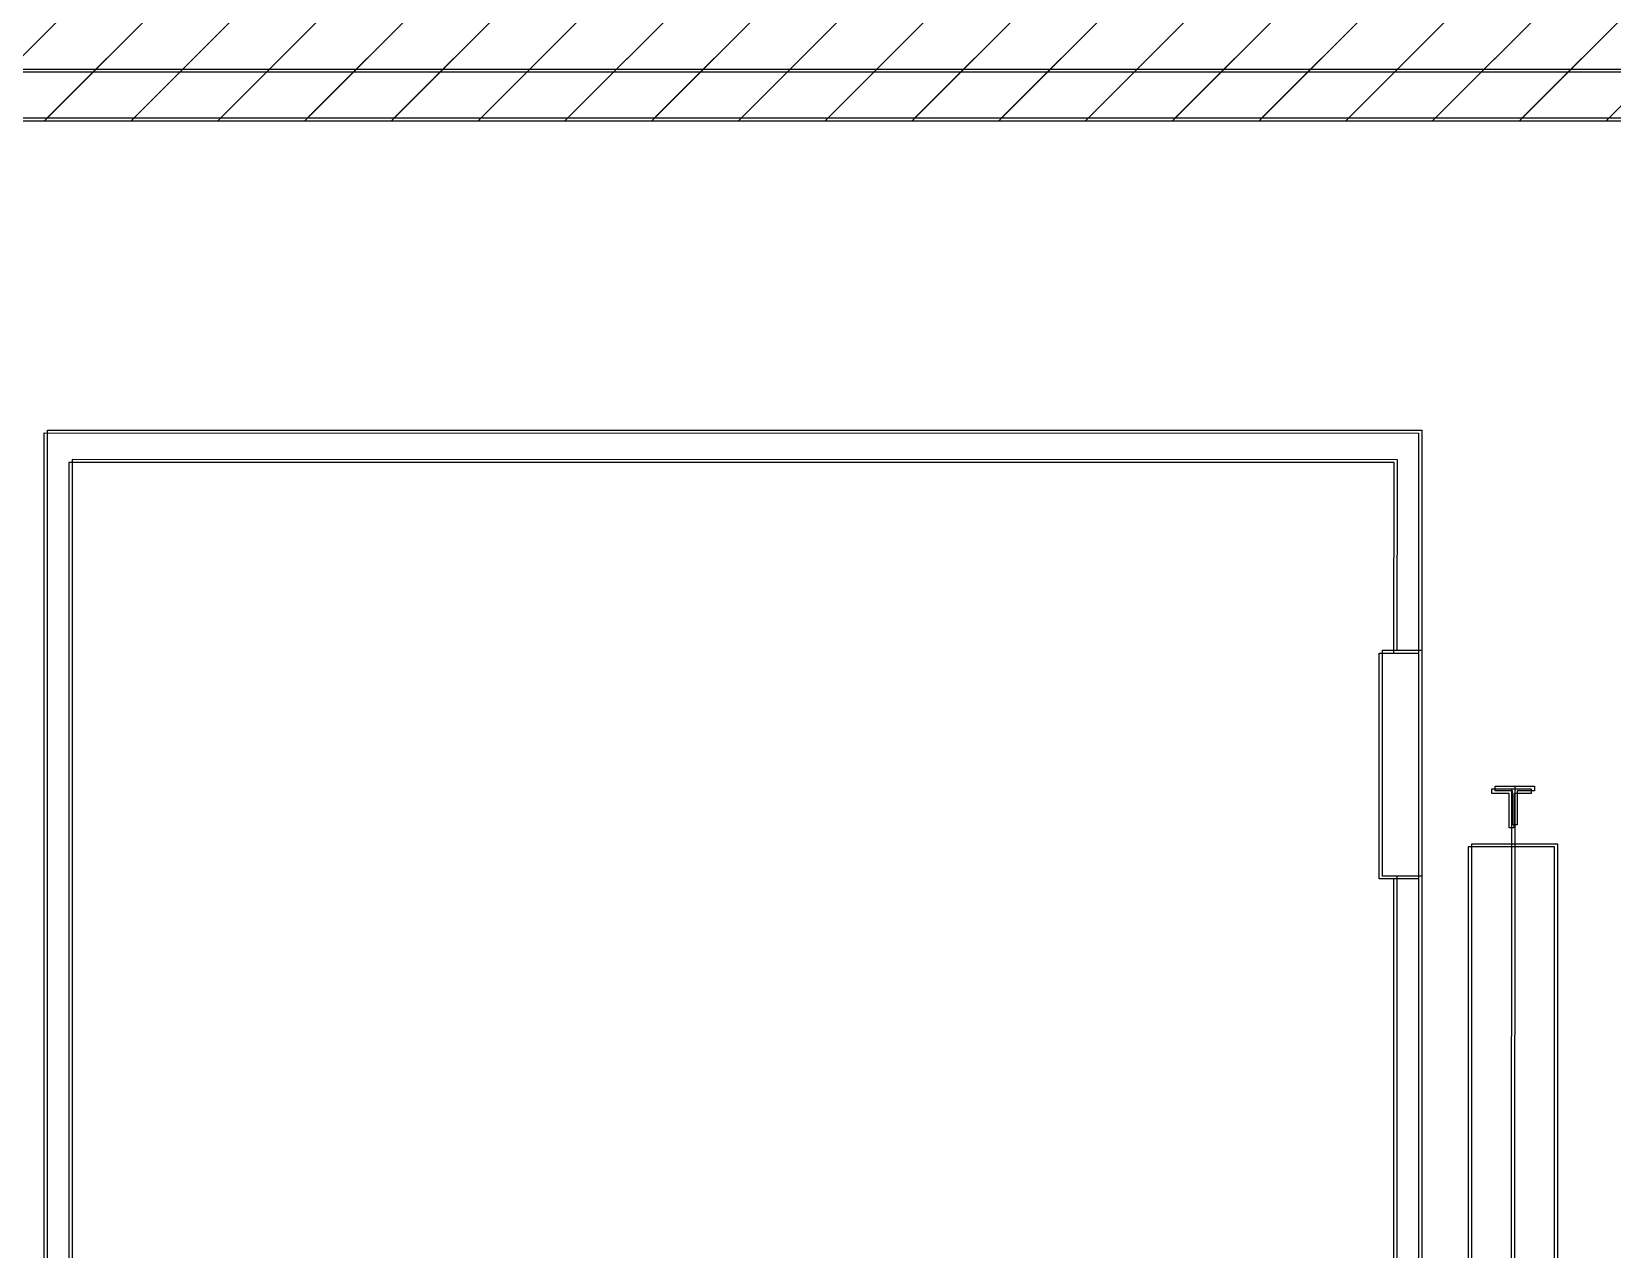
# Model space of a CAD drawing. Header units: inches. Extents: x 4821 to 127877, y 58012 to 433683.
# Drawn here: x 33712 to 35322, y 228085 to 229326 of the extents above; entities that cross this region are included whole.
import ezdxf

# ---------------------------------------------------------------- set-up
doc = ezdxf.new("R2010")
doc.units = ezdxf.units.IN
doc.header["$MEASUREMENT"] = 0
for name, color, linetype in [('A-FURN-FIXD', 10, 'Continuous'), ('A-WAL-CMU', 7, 'Continuous'), ('COL GROUND$0$Cloums$0$A-COL-HAT', 8, 'Continuous'), ('COL GROUND$0$Cloums$0$A-COL-RFC', 210, 'Continuous')]:
    doc.layers.add(name, color=color, linetype=linetype)

# ---------------------------------------------------------------- blocks, each defined once
blk = doc.blocks.new('dxvcbvb')
at = {"layer": 'A-FURN-FIXD'}
for p, q in [((441660.4, -317422), (440260.4, -317422.3)), ((440260.4, -317422.3), (440260.4, -318744.5)), ((441660.4, -318772), (441660.4, -317422)), ((440285.4, -317452.3), (441635.4, -317452)), ((440285.7, -317646.3), (440285.4, -317452.3)), ((441635.4, -317452), (441635.4, -318744.2)), ((440300.4, -317646.3), (440260.7, -317646.3)), ((440300.5, -317876.3), (440300.4, -317646.3)), ((440145.8, -317784.6), (440145.8, -317789.4)), ((440185.8, -317784.6), (440145.8, -317784.6)), ((440165.8, -317784.6), (440166, -318408.2)), ((440185.8, -317789.4), (440185.8, -317784.6)), ((440145.8, -317789.4), (440163.4, -317789.4)), ((440163.4, -317789.4), (440163.4, -317824.2)), ((440168.2, -317789.4), (440185.8, -317789.4)), ((440168.2, -317824.2), (440168.2, -317789.4)), ((440163.4, -317824.2), (440168.2, -317824.2)), ((440122, -318352.6), (440121.8, -317843.6)), ((440121.8, -317843.6), (440209.8, -317843.6)), ((440209.8, -317843.6), (440210, -318352.6)), ((440260.7, -317876.3), (440300.5, -317876.3)), ((440285.4, -318744.5), (440285.7, -317876.3))]:
    blk.add_line(p, q, dxfattribs=at)
blk = doc.blocks.new('COL GROUND')
at = {"layer": 'COL GROUND$0$Cloums$0$A-COL-HAT'}
h = blk.add_hatch(dxfattribs=at)
h.set_pattern_fill('ANSI31', color=256, scale=500)
h.set_pattern_definition([(45, (-66684.064, -49806.79), (-44.19417, 44.19417), [])])
h.paths.add_polyline_path([(-53697.7, -21674.9), (-53697.7, -19624.9), (-57497.7, -19624.9), (-57497.7, -21674.9), (-57797.7, -21674.9), (-57797.7, -21668.8), (-57795.6, -16624.9), (-50247.7, -16624.9), (-50247.7, -19574.9), (-50547.7, -19574.9), (-50547.7, -16924.9), (-57495.5, -16924.9), (-57497.7, -19324.9), (-53397.7, -19324.9), (-53397.7, -21674.9)])
at = {"layer": 'COL GROUND$0$Cloums$0$A-COL-RFC', "linetype": 'Continuous', "elevation": 0}
blk.add_lwpolyline([(-57797.7, -21674.9), (-57797.7, -16625), (-57503.6, -16624.9), (-50247.7, -16624.9), (-50247.7, -19574.9), (-50547.7, -19574.9), (-50547.7, -16924.9), (-57497.7, -16924.9), (-57497.7, -19324.9), (-53397.7, -19324.9), (-53397.7, -21674.9), (-53697.7, -21674.9), (-53697.7, -19624.9), (-57497.7, -19624.9), (-57497.7, -21674.9), (-57797.7, -21674.9)], dxfattribs=at)

msp = doc.modelspace()

# ---------------------------------------------------------------- linework, layer by layer
at = {"layer": 'A-WAL-CMU'}
for points in [[(33374.7, 227434.4), (33374.7, 229284.4), (37177.2, 229284.4), (37177.2, 227434.4), (36677.2, 227434.3)], [(33378.1, 227437.3), (33378.1, 229287.3), (37180.6, 229287.3), (37180.6, 227437.3), (36680.6, 227437.3)]]:
    msp.add_lwpolyline(points, dxfattribs=at)

# ---------------------------------------------------------------- block references
for p in [(90871.7, 248859.3, 0), (90875.1, 248862.2, 0)]:
    msp.add_blockref('COL GROUND', p, dxfattribs=at)
at = {"layer": 'A-WAL-CMU', "xscale": -1, "rotation": 0.0003415270404083515}
for p in [(475383, 546341.5), (475386.4, 546344.4)]:
    msp.add_blockref('dxvcbvb', p, dxfattribs=at)

doc.saveas('drawing.dxf')
